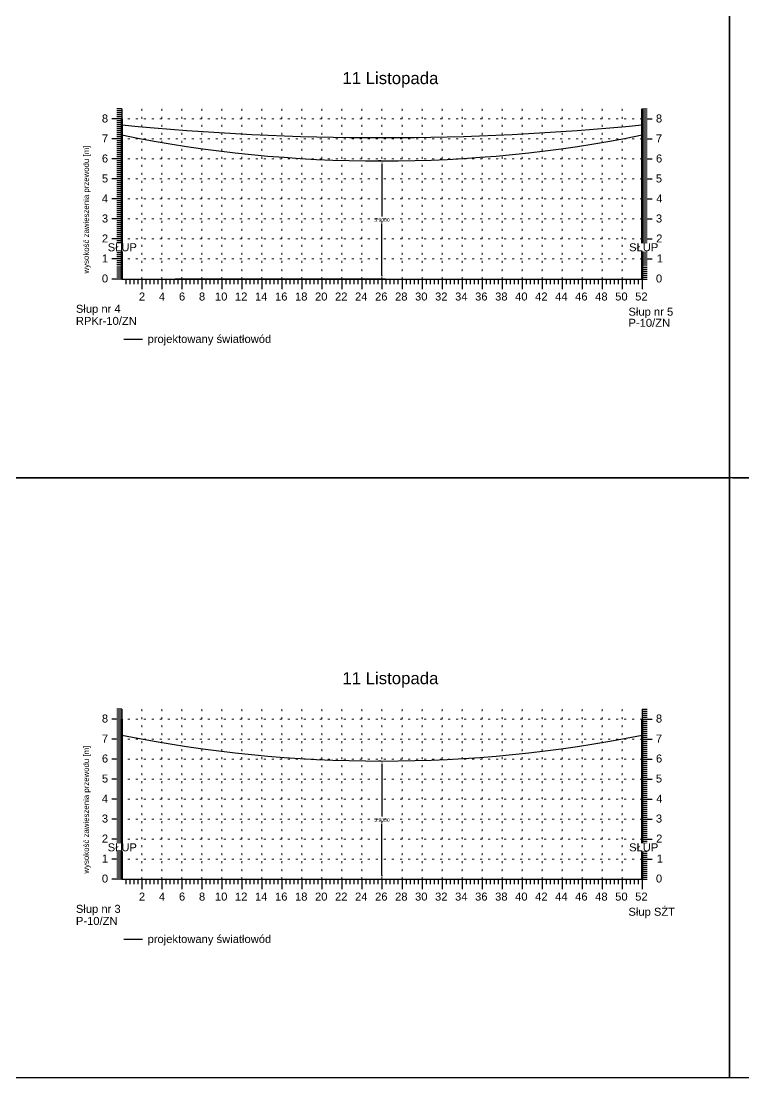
# Model space of a CAD drawing. Header units: metres. Extents: x -155 to 1812, y 681 to 886.
# Drawn here: x 1262.2 to 1298.3, y 770.5 to 823.4 of the extents above; entities that cross this region are included whole.
import ezdxf

# ---------------------------------------------------------------- set-up
doc = ezdxf.new("R2010")
doc.units = ezdxf.units.M
doc.header["$MEASUREMENT"] = 0
doc.linetypes.add('ACAD_ISO07W100', pattern=[3, 0, -3])
doc.layers.add('ramka', color=7, linetype='Continuous', plot=False)
doc.styles.get("Standard").update_dxf_attribs({"font": 'arial.ttf'})
doc.dimstyles.get("Standard").update_dxf_attribs({"dimtxt": 0.18, "dimasz": 0.18, "dimexe": 0.18, "dimexo": 0.0625, "dimgap": 0.09, "dimtad": 0, "dimtih": 1, "dimtoh": 1, "dimdec": 4, "dimzin": 0, "dimdsep": 46, "dimtxsty": 'Standard', "dimcen": 0.09, "dimadec": 0, "dimazin": 0, "dimtfac": 1, "dimtdec": 4, "dimtofl": 0, "dimtmove": 0, "dimatfit": 3, "dimfxl": 1, "dimtolj": 1, "dimtzin": 0, "dimarcsym": 0})

# ---------------------------------------------------------------- blocks, each defined once
blk = doc.blocks.new('*D285')
at = {"color": 0, "lineweight": -2}
for p, q in [((1280.189, 816.361), (1280.072, 816.361)), ((1280.252, 816.181), (1280.252, 813.593)), ((1280.252, 810.641), (1280.252, 813.229)), ((1269.914, 810.461), (1280.432, 810.461))]:
    blk.add_line(p, q, dxfattribs=at)
at = {"color": 0}
for points in [[(1280.282, 816.181), (1280.222, 816.181), (1280.252, 816.361)], [(1280.222, 810.641), (1280.282, 810.641), (1280.252, 810.461)]]:
    blk.add_solid(points, dxfattribs=at)
at = {"layer": 'Defpoints', "color": 0}
for p in [(1280.252, 816.361), (1269.852, 810.461), (1280.252, 810.461)]:
    blk.add_point(p, dxfattribs=at)
at = {"color": 0, "lineweight": 25, "insert": (1280.252, 813.411), "char_height": 0.18, "attachment_point": 5}
blk.add_mtext('\\A1;5.9000', dxfattribs=at)
blk = doc.blocks.new('*D310')
at = {"color": 0, "lineweight": -2}
for p, q in [((1280.189, 786.361), (1280.072, 786.361)), ((1280.252, 786.181), (1280.252, 783.593)), ((1280.252, 780.641), (1280.252, 783.229)), ((1269.914, 780.461), (1280.432, 780.461))]:
    blk.add_line(p, q, dxfattribs=at)
at = {"color": 0}
for points in [[(1280.282, 786.181), (1280.222, 786.181), (1280.252, 786.361)], [(1280.222, 780.641), (1280.282, 780.641), (1280.252, 780.461)]]:
    blk.add_solid(points, dxfattribs=at)
at = {"layer": 'Defpoints', "color": 0}
for p in [(1280.252, 786.361), (1269.852, 780.461), (1280.252, 780.461)]:
    blk.add_point(p, dxfattribs=at)
at = {"color": 0, "lineweight": 25, "insert": (1280.252, 783.411), "char_height": 0.18, "attachment_point": 5}
blk.add_mtext('\\A1;5.9000', dxfattribs=at)

msp = doc.modelspace()

# ---------------------------------------------------------------- linework, layer by layer
for p, q in [((1267.25199, 818.96078), (1267.00199, 818.96078)), ((1267.25199, 818.96078), (1267.25199, 810.46078)), ((1293.25199, 818.96078), (1293.25199, 810.46078)), ((1293.25199, 818.96078), (1293.50199, 818.96078)), ((1267.25199, 818.46078), (1266.75199, 818.46078)), ((1267.25199, 818.46078), (1266.75199, 818.46078)), ((1267.25199, 818.86078), (1267.00199, 818.86078)), ((1267.25199, 818.76078), (1267.00199, 818.76078)), ((1267.25199, 818.66078), (1267.00199, 818.66078)), ((1267.25199, 818.56078), (1267.00199, 818.56078)), ((1267.25199, 818.36078), (1267.00199, 818.36078)), ((1293.25199, 818.86078), (1293.50199, 818.86078)), ((1293.25199, 818.76078), (1293.50199, 818.76078)), ((1293.25199, 818.66078), (1293.50199, 818.66078)), ((1293.25199, 818.56078), (1293.50199, 818.56078)), ((1293.25199, 818.46078), (1293.75199, 818.46078)), ((1293.25199, 818.46078), (1293.75199, 818.46078)), ((1293.25199, 818.36078), (1293.50199, 818.36078)), ((1267.25199, 818.26078), (1267.00199, 818.26078)), ((1267.25199, 818.16078), (1267.00199, 818.16078)), ((1267.25199, 818.06078), (1267.00199, 818.06078)), ((1267.25199, 817.96078), (1267.00199, 817.96078)), ((1267.25199, 817.86078), (1267.00199, 817.86078)), ((1293.25199, 818.26078), (1293.50199, 818.26078)), ((1293.25199, 818.16078), (1293.50199, 818.16078)), ((1293.25199, 818.06078), (1293.50199, 818.06078)), ((1293.25199, 817.96078), (1293.50199, 817.96078)), ((1293.25199, 817.86078), (1293.50199, 817.86078)), ((1267.25199, 817.46078), (1266.75199, 817.46078)), ((1267.25199, 817.46078), (1266.75199, 817.46078)), ((1267.25199, 817.76078), (1267.00199, 817.76078)), ((1267.25199, 817.66078), (1267.00199, 817.66078)), ((1267.25199, 817.56078), (1267.00199, 817.56078)), ((1267.25199, 817.36078), (1267.00199, 817.36078)), ((1293.25199, 817.76078), (1293.50199, 817.76078)), ((1293.25199, 817.66078), (1293.50199, 817.66078)), ((1293.25199, 817.56078), (1293.50199, 817.56078)), ((1293.25199, 817.46078), (1293.75199, 817.46078)), ((1293.25199, 817.46078), (1293.75199, 817.46078)), ((1293.25199, 817.36078), (1293.50199, 817.36078)), ((1267.25199, 817.26078), (1267.00199, 817.26078)), ((1267.25199, 817.16078), (1267.00199, 817.16078)), ((1267.25199, 817.06078), (1267.00199, 817.06078)), ((1267.25199, 816.96078), (1267.00199, 816.96078)), ((1267.25199, 816.86078), (1267.00199, 816.86078)), ((1293.25199, 817.26078), (1293.50199, 817.26078)), ((1293.25199, 817.16078), (1293.50199, 817.16078)), ((1293.25199, 817.06078), (1293.50199, 817.06078)), ((1293.25199, 816.96078), (1293.50199, 816.96078)), ((1293.25199, 816.86078), (1293.50199, 816.86078)), ((1267.25199, 816.46078), (1266.75199, 816.46078)), ((1267.25199, 816.46078), (1266.75199, 816.46078)), ((1267.25199, 816.76078), (1267.00199, 816.76078)), ((1267.25199, 816.66078), (1267.00199, 816.66078)), ((1267.25199, 816.56078), (1267.00199, 816.56078)), ((1267.25199, 816.36078), (1267.00199, 816.36078)), ((1267.25199, 816.26078), (1267.00199, 816.26078)), ((1293.25199, 816.76078), (1293.50199, 816.76078)), ((1293.25199, 816.66078), (1293.50199, 816.66078)), ((1293.25199, 816.56078), (1293.50199, 816.56078)), ((1293.25199, 816.46078), (1293.75199, 816.46078)), ((1293.25199, 816.46078), (1293.75199, 816.46078)), ((1293.25199, 816.36078), (1293.50199, 816.36078)), ((1293.25199, 816.26078), (1293.50199, 816.26078)), ((1267.25199, 816.16078), (1267.00199, 816.16078)), ((1267.25199, 816.06078), (1267.00199, 816.06078)), ((1267.25199, 815.96078), (1267.00199, 815.96078)), ((1267.25199, 815.86078), (1267.00199, 815.86078)), ((1267.25199, 815.76078), (1267.00199, 815.76078)), ((1293.25199, 816.16078), (1293.50199, 816.16078)), ((1293.25199, 816.06078), (1293.50199, 816.06078)), ((1293.25199, 815.96078), (1293.50199, 815.96078)), ((1293.25199, 815.86078), (1293.50199, 815.86078)), ((1293.25199, 815.76078), (1293.50199, 815.76078)), ((1267.25199, 815.46078), (1266.75199, 815.46078)), ((1267.25199, 815.46078), (1266.75199, 815.46078)), ((1267.25199, 815.66078), (1267.00199, 815.66078)), ((1267.25199, 815.56078), (1267.00199, 815.56078)), ((1267.25199, 815.36078), (1267.00199, 815.36078)), ((1267.25199, 815.26078), (1267.00199, 815.26078)), ((1293.25199, 815.66078), (1293.50199, 815.66078)), ((1293.25199, 815.56078), (1293.50199, 815.56078)), ((1293.25199, 815.46078), (1293.75199, 815.46078)), ((1293.25199, 815.46078), (1293.75199, 815.46078)), ((1293.25199, 815.36078), (1293.50199, 815.36078)), ((1293.25199, 815.26078), (1293.50199, 815.26078)), ((1267.25199, 815.16078), (1267.00199, 815.16078)), ((1267.25199, 815.06078), (1267.00199, 815.06078)), ((1267.25199, 814.96078), (1267.00199, 814.96078)), ((1267.25199, 814.86078), (1267.00199, 814.86078)), ((1267.25199, 814.76078), (1267.00199, 814.76078)), ((1267.25199, 814.66078), (1267.00199, 814.66078)), ((1293.25199, 815.16078), (1293.50199, 815.16078)), ((1293.25199, 815.06078), (1293.50199, 815.06078)), ((1293.25199, 814.96078), (1293.50199, 814.96078)), ((1293.25199, 814.86078), (1293.50199, 814.86078)), ((1293.25199, 814.76078), (1293.50199, 814.76078)), ((1293.25199, 814.66078), (1293.50199, 814.66078)), ((1267.25199, 814.46078), (1266.75199, 814.46078)), ((1267.25199, 814.46078), (1266.75199, 814.46078)), ((1267.25199, 814.56078), (1267.00199, 814.56078)), ((1267.25199, 814.36078), (1267.00199, 814.36078)), ((1267.25199, 814.26078), (1267.00199, 814.26078)), ((1267.25199, 814.16078), (1267.00199, 814.16078)), ((1293.25199, 814.56078), (1293.50199, 814.56078)), ((1293.25199, 814.46078), (1293.75199, 814.46078)), ((1293.25199, 814.46078), (1293.75199, 814.46078)), ((1293.25199, 814.36078), (1293.50199, 814.36078)), ((1293.25199, 814.26078), (1293.50199, 814.26078)), ((1293.25199, 814.16078), (1293.50199, 814.16078)), ((1267.25199, 814.06078), (1267.00199, 814.06078)), ((1267.25199, 813.96078), (1267.00199, 813.96078)), ((1267.25199, 813.86078), (1267.00199, 813.86078)), ((1267.25199, 813.76078), (1267.00199, 813.76078)), ((1267.25199, 813.66078), (1267.00199, 813.66078)), ((1293.25199, 814.06078), (1293.50199, 814.06078)), ((1293.25199, 813.96078), (1293.50199, 813.96078)), ((1293.25199, 813.86078), (1293.50199, 813.86078)), ((1293.25199, 813.76078), (1293.50199, 813.76078)), ((1293.25199, 813.66078), (1293.50199, 813.66078)), ((1267.25199, 813.46078), (1266.75199, 813.46078)), ((1267.25199, 813.46078), (1266.75199, 813.46078)), ((1267.25199, 813.56078), (1267.00199, 813.56078)), ((1267.25199, 813.36078), (1267.00199, 813.36078)), ((1267.25199, 813.26078), (1267.00199, 813.26078)), ((1267.25199, 813.16078), (1267.00199, 813.16078)), ((1293.25199, 813.56078), (1293.50199, 813.56078)), ((1293.25199, 813.46078), (1293.75199, 813.46078)), ((1293.25199, 813.46078), (1293.75199, 813.46078)), ((1293.25199, 813.36078), (1293.50199, 813.36078)), ((1293.25199, 813.26078), (1293.50199, 813.26078)), ((1293.25199, 813.16078), (1293.50199, 813.16078)), ((1267.25199, 813.06078), (1267.00199, 813.06078)), ((1267.25199, 812.96078), (1267.00199, 812.96078)), ((1267.25199, 812.86078), (1267.00199, 812.86078)), ((1267.25199, 812.76078), (1267.00199, 812.76078)), ((1267.25199, 812.66078), (1267.00199, 812.66078)), ((1267.25199, 812.56078), (1267.00199, 812.56078)), ((1293.25199, 813.06078), (1293.50199, 813.06078)), ((1293.25199, 812.96078), (1293.50199, 812.96078)), ((1293.25199, 812.86078), (1293.50199, 812.86078)), ((1293.25199, 812.76078), (1293.50199, 812.76078)), ((1293.25199, 812.66078), (1293.50199, 812.66078)), ((1293.25199, 812.56078), (1293.50199, 812.56078)), ((1267.25199, 812.46078), (1266.75199, 812.46078)), ((1267.25199, 812.46078), (1266.75199, 812.46078)), ((1267.25199, 812.36078), (1267.00199, 812.36078)), ((1267.25199, 812.26078), (1267.00199, 812.26078)), ((1267.25199, 812.16078), (1267.00199, 812.16078)), ((1267.25199, 812.06078), (1267.00199, 812.06078)), ((1293.25199, 812.46078), (1293.75199, 812.46078)), ((1293.25199, 812.46078), (1293.75199, 812.46078)), ((1293.25199, 812.36078), (1293.50199, 812.36078)), ((1293.25199, 812.26078), (1293.50199, 812.26078)), ((1293.25199, 812.16078), (1293.50199, 812.16078)), ((1293.25199, 812.06078), (1293.50199, 812.06078)), ((1267.25199, 811.96078), (1267.00199, 811.96078)), ((1267.25199, 811.86078), (1267.00199, 811.86078)), ((1267.25199, 811.76078), (1267.00199, 811.76078)), ((1267.25199, 811.66078), (1267.00199, 811.66078)), ((1267.25199, 811.56078), (1267.00199, 811.56078)), ((1293.25199, 811.96078), (1293.50199, 811.96078)), ((1293.25199, 811.86078), (1293.50199, 811.86078)), ((1293.25199, 811.76078), (1293.50199, 811.76078)), ((1293.25199, 811.66078), (1293.50199, 811.66078)), ((1293.25199, 811.56078), (1293.50199, 811.56078)), ((1267.25199, 811.46078), (1266.75199, 811.46078)), ((1267.25199, 811.46078), (1266.75199, 811.46078)), ((1267.25199, 811.36078), (1267.00199, 811.36078)), ((1267.25199, 811.26078), (1267.00199, 811.26078)), ((1267.25199, 811.16078), (1267.00199, 811.16078)), ((1267.25199, 811.06078), (1267.00199, 811.06078)), ((1267.25199, 810.96078), (1267.00199, 810.96078)), ((1293.25199, 811.46078), (1293.75199, 811.46078)), ((1293.25199, 811.46078), (1293.75199, 811.46078)), ((1293.25199, 811.36078), (1293.50199, 811.36078)), ((1293.25199, 811.26078), (1293.50199, 811.26078)), ((1293.25199, 811.16078), (1293.50199, 811.16078)), ((1293.25199, 811.06078), (1293.50199, 811.06078)), ((1293.25199, 810.96078), (1293.50199, 810.96078)), ((1267.25199, 810.46078), (1266.75199, 810.46078)), ((1267.25199, 810.86078), (1267.00199, 810.86078)), ((1267.25199, 810.76078), (1267.00199, 810.76078)), ((1267.25199, 810.66078), (1267.00199, 810.66078)), ((1267.25199, 810.56078), (1267.00199, 810.56078)), ((1267.25199, 810.46078), (1267.00199, 810.46078)), ((1267.25199, 810.46078), (1293.25199, 810.46078)), ((1267.45199, 810.46078), (1267.45199, 810.21078)), ((1267.65199, 810.46078), (1267.65199, 810.21078)), ((1267.85199, 810.46078), (1267.85199, 810.21078)), ((1268.05199, 810.46078), (1268.05199, 810.21078)), ((1268.25199, 810.46078), (1268.25199, 809.96078)), ((1268.45199, 810.46078), (1268.45199, 810.21078)), ((1268.65199, 810.46078), (1268.65199, 810.21078)), ((1268.85199, 810.46078), (1268.85199, 810.21078)), ((1269.05199, 810.46078), (1269.05199, 810.21078)), ((1269.25199, 810.46078), (1269.25199, 809.96078)), ((1269.45199, 810.46078), (1269.45199, 810.21078)), ((1269.65199, 810.46078), (1269.65199, 810.21078)), ((1269.85199, 810.46078), (1269.85199, 810.21078)), ((1270.05199, 810.46078), (1270.05199, 810.21078)), ((1270.25199, 810.46078), (1270.25199, 809.96078)), ((1270.45199, 810.46078), (1270.45199, 810.21078)), ((1270.65199, 810.46078), (1270.65199, 810.21078)), ((1270.85199, 810.46078), (1270.85199, 810.21078)), ((1271.05199, 810.46078), (1271.05199, 810.21078)), ((1271.25199, 810.46078), (1271.25199, 809.96078)), ((1271.45199, 810.46078), (1271.45199, 810.21078)), ((1271.65199, 810.46078), (1271.65199, 810.21078)), ((1271.85199, 810.46078), (1271.85199, 810.21078)), ((1272.05199, 810.46078), (1272.05199, 810.21078)), ((1272.25199, 810.46078), (1272.25199, 809.96078)), ((1272.45199, 810.46078), (1272.45199, 810.21078)), ((1272.65199, 810.46078), (1272.65199, 810.21078)), ((1272.85199, 810.46078), (1272.85199, 810.21078)), ((1273.05199, 810.46078), (1273.05199, 810.21078)), ((1273.25199, 810.46078), (1273.25199, 809.96078)), ((1273.45199, 810.46078), (1273.45199, 810.21078)), ((1273.65199, 810.46078), (1273.65199, 810.21078)), ((1273.85199, 810.46078), (1273.85199, 810.21078)), ((1274.05199, 810.46078), (1274.05199, 810.21078)), ((1274.25199, 810.46078), (1274.25199, 809.96078)), ((1274.45199, 810.46078), (1274.45199, 810.21078)), ((1274.65199, 810.46078), (1274.65199, 810.21078)), ((1274.85199, 810.46078), (1274.85199, 810.21078)), ((1275.05199, 810.46078), (1275.05199, 810.21078)), ((1275.25199, 810.46078), (1275.25199, 809.96078)), ((1275.45199, 810.46078), (1275.45199, 810.21078)), ((1275.65199, 810.46078), (1275.65199, 810.21078)), ((1275.85199, 810.46078), (1275.85199, 810.21078)), ((1276.05199, 810.46078), (1276.05199, 810.21078)), ((1276.25199, 810.46078), (1276.25199, 809.96078)), ((1276.45199, 810.46078), (1276.45199, 810.21078)), ((1276.65199, 810.46078), (1276.65199, 810.21078)), ((1276.85199, 810.46078), (1276.85199, 810.21078)), ((1277.05199, 810.46078), (1277.05199, 810.21078)), ((1277.25199, 810.46078), (1277.25199, 809.96078)), ((1277.45199, 810.46078), (1277.45199, 810.21078)), ((1277.65199, 810.46078), (1277.65199, 810.21078)), ((1277.85199, 810.46078), (1277.85199, 810.21078)), ((1278.05199, 810.46078), (1278.05199, 810.21078)), ((1278.25199, 810.46078), (1278.25199, 809.96078)), ((1278.45199, 810.46078), (1278.45199, 810.21078)), ((1278.65199, 810.46078), (1278.65199, 810.21078)), ((1278.85199, 810.46078), (1278.85199, 810.21078)), ((1279.05199, 810.46078), (1279.05199, 810.21078)), ((1279.25199, 810.46078), (1279.25199, 809.96078)), ((1279.45199, 810.46078), (1279.45199, 810.21078)), ((1279.65199, 810.46078), (1279.65199, 810.21078)), ((1279.85199, 810.46078), (1279.85199, 810.21078)), ((1280.05199, 810.46078), (1280.05199, 810.21078)), ((1280.25199, 810.46078), (1280.25199, 809.96078)), ((1280.45199, 810.46078), (1280.45199, 810.21078)), ((1280.65199, 810.46078), (1280.65199, 810.21078)), ((1280.85199, 810.46078), (1280.85199, 810.21078)), ((1281.05199, 810.46078), (1281.05199, 810.21078)), ((1281.25199, 810.46078), (1281.25199, 809.96078)), ((1281.45199, 810.46078), (1281.45199, 810.21078)), ((1281.65199, 810.46078), (1281.65199, 810.21078)), ((1281.85199, 810.46078), (1281.85199, 810.21078)), ((1282.05199, 810.46078), (1282.05199, 810.21078)), ((1282.25199, 810.46078), (1282.25199, 809.96078)), ((1282.45199, 810.46078), (1282.45199, 810.21078)), ((1282.65199, 810.46078), (1282.65199, 810.21078)), ((1282.85199, 810.46078), (1282.85199, 810.21078)), ((1283.05199, 810.46078), (1283.05199, 810.21078)), ((1283.25199, 810.46078), (1283.25199, 809.96078)), ((1283.45199, 810.46078), (1283.45199, 810.21078)), ((1283.65199, 810.46078), (1283.65199, 810.21078)), ((1283.85199, 810.46078), (1283.85199, 810.21078)), ((1284.05199, 810.46078), (1284.05199, 810.21078)), ((1284.25199, 810.46078), (1284.25199, 809.96078)), ((1284.45199, 810.46078), (1284.45199, 810.21078)), ((1284.65199, 810.46078), (1284.65199, 810.21078)), ((1284.85199, 810.46078), (1284.85199, 810.21078)), ((1285.05199, 810.46078), (1285.05199, 810.21078)), ((1285.25199, 810.46078), (1285.25199, 809.96078)), ((1285.45199, 810.46078), (1285.45199, 810.21078)), ((1285.65199, 810.46078), (1285.65199, 810.21078)), ((1285.85199, 810.46078), (1285.85199, 810.21078)), ((1286.05199, 810.46078), (1286.05199, 810.21078)), ((1286.25199, 810.46078), (1286.25199, 809.96078)), ((1286.25199, 810.46078), (1286.25199, 809.96078)), ((1286.45199, 810.46078), (1286.45199, 810.21078)), ((1286.65199, 810.46078), (1286.65199, 810.21078)), ((1286.85199, 810.46078), (1286.85199, 810.21078)), ((1287.05199, 810.46078), (1287.05199, 810.21078)), ((1287.25199, 810.46078), (1287.25199, 809.96078)), ((1287.25199, 810.46078), (1287.25199, 809.96078)), ((1287.45199, 810.46078), (1287.45199, 810.21078)), ((1287.65199, 810.46078), (1287.65199, 810.21078)), ((1287.85199, 810.46078), (1287.85199, 810.21078)), ((1288.05199, 810.46078), (1288.05199, 810.21078)), ((1288.25199, 810.46078), (1288.25199, 809.96078)), ((1288.25199, 810.46078), (1288.25199, 809.96078)), ((1288.45199, 810.46078), (1288.45199, 810.21078)), ((1288.65199, 810.46078), (1288.65199, 810.21078)), ((1288.85199, 810.46078), (1288.85199, 810.21078)), ((1289.05199, 810.46078), (1289.05199, 810.21078)), ((1289.25199, 810.46078), (1289.25199, 809.96078)), ((1289.25199, 810.46078), (1289.25199, 809.96078)), ((1289.45199, 810.46078), (1289.45199, 810.21078)), ((1289.65199, 810.46078), (1289.65199, 810.21078)), ((1289.85199, 810.46078), (1289.85199, 810.21078)), ((1290.05199, 810.46078), (1290.05199, 810.21078)), ((1290.25199, 810.46078), (1290.25199, 809.96078)), ((1290.25199, 810.46078), (1290.25199, 809.96078)), ((1290.45199, 810.46078), (1290.45199, 810.21078)), ((1290.65199, 810.46078), (1290.65199, 810.21078)), ((1290.85199, 810.46078), (1290.85199, 810.21078)), ((1291.05199, 810.46078), (1291.05199, 810.21078)), ((1291.25199, 810.46078), (1291.25199, 809.96078)), ((1291.25199, 810.46078), (1291.25199, 809.96078)), ((1291.45199, 810.46078), (1291.45199, 810.21078)), ((1291.65199, 810.46078), (1291.65199, 810.21078)), ((1291.75199, 810.46078), (1292.25199, 810.46078)), ((1291.85199, 810.46078), (1291.85199, 810.21078)), ((1292.05199, 810.46078), (1292.05199, 810.21078)), ((1292.25199, 810.46078), (1292.25199, 809.96078)), ((1292.25199, 810.46078), (1292.25199, 809.96078)), ((1292.45199, 810.46078), (1292.45199, 810.21078)), ((1292.65199, 810.46078), (1292.65199, 810.21078)), ((1292.85199, 810.46078), (1292.85199, 810.21078)), ((1293.05199, 810.46078), (1293.05199, 810.21078)), ((1293.25199, 810.86078), (1293.50199, 810.86078)), ((1293.25199, 810.76078), (1293.50199, 810.76078)), ((1293.25199, 810.66078), (1293.50199, 810.66078)), ((1293.25199, 810.56078), (1293.50199, 810.56078)), ((1293.25199, 810.46078), (1293.50199, 810.46078)), ((1293.25199, 810.46078), (1293.25199, 809.96078)), ((1293.25199, 810.46078), (1293.25199, 809.96078)), ((1267.25199, 788.96078), (1267.00199, 788.96078)), ((1267.25199, 788.86078), (1267.00199, 788.86078)), ((1267.25199, 788.96078), (1267.25199, 780.46078)), ((1293.25199, 788.96078), (1293.25199, 780.46078)), ((1293.25199, 788.96078), (1293.50199, 788.96078)), ((1293.25199, 788.86078), (1293.50199, 788.86078)), ((1267.25199, 788.46078), (1266.75199, 788.46078)), ((1267.25199, 788.46078), (1266.75199, 788.46078)), ((1267.25199, 788.76078), (1267.00199, 788.76078)), ((1267.25199, 788.66078), (1267.00199, 788.66078)), ((1267.25199, 788.56078), (1267.00199, 788.56078)), ((1267.25199, 788.36078), (1267.00199, 788.36078)), ((1267.25199, 788.26078), (1267.00199, 788.26078)), ((1293.25199, 788.76078), (1293.50199, 788.76078)), ((1293.25199, 788.66078), (1293.50199, 788.66078)), ((1293.25199, 788.56078), (1293.50199, 788.56078)), ((1293.25199, 788.46078), (1293.75199, 788.46078)), ((1293.25199, 788.46078), (1293.75199, 788.46078)), ((1293.25199, 788.36078), (1293.50199, 788.36078)), ((1293.25199, 788.26078), (1293.50199, 788.26078)), ((1267.25199, 788.16078), (1267.00199, 788.16078)), ((1267.25199, 788.06078), (1267.00199, 788.06078)), ((1267.25199, 787.96078), (1267.00199, 787.96078)), ((1267.25199, 787.86078), (1267.00199, 787.86078)), ((1267.25199, 787.76078), (1267.00199, 787.76078)), ((1293.25199, 788.16078), (1293.50199, 788.16078)), ((1293.25199, 788.06078), (1293.50199, 788.06078)), ((1293.25199, 787.96078), (1293.50199, 787.96078)), ((1293.25199, 787.86078), (1293.50199, 787.86078)), ((1293.25199, 787.76078), (1293.50199, 787.76078)), ((1267.25199, 787.46078), (1266.75199, 787.46078)), ((1267.25199, 787.46078), (1266.75199, 787.46078)), ((1267.25199, 787.66078), (1267.00199, 787.66078)), ((1267.25199, 787.56078), (1267.00199, 787.56078)), ((1267.25199, 787.36078), (1267.00199, 787.36078)), ((1267.25199, 787.26078), (1267.00199, 787.26078)), ((1293.25199, 787.66078), (1293.50199, 787.66078)), ((1293.25199, 787.56078), (1293.50199, 787.56078)), ((1293.25199, 787.46078), (1293.75199, 787.46078)), ((1293.25199, 787.46078), (1293.75199, 787.46078)), ((1293.25199, 787.36078), (1293.50199, 787.36078)), ((1293.25199, 787.26078), (1293.50199, 787.26078)), ((1267.25199, 787.16078), (1267.00199, 787.16078)), ((1267.25199, 787.06078), (1267.00199, 787.06078)), ((1267.25199, 786.96078), (1267.00199, 786.96078)), ((1267.25199, 786.86078), (1267.00199, 786.86078)), ((1267.25199, 786.76078), (1267.00199, 786.76078)), ((1267.25199, 786.66078), (1267.00199, 786.66078)), ((1293.25199, 787.16078), (1293.50199, 787.16078)), ((1293.25199, 787.06078), (1293.50199, 787.06078)), ((1293.25199, 786.96078), (1293.50199, 786.96078)), ((1293.25199, 786.86078), (1293.50199, 786.86078)), ((1293.25199, 786.76078), (1293.50199, 786.76078)), ((1293.25199, 786.66078), (1293.50199, 786.66078)), ((1267.25199, 786.46078), (1266.75199, 786.46078)), ((1267.25199, 786.46078), (1266.75199, 786.46078)), ((1267.25199, 786.56078), (1267.00199, 786.56078)), ((1267.25199, 786.36078), (1267.00199, 786.36078)), ((1267.25199, 786.26078), (1267.00199, 786.26078)), ((1267.25199, 786.16078), (1267.00199, 786.16078)), ((1293.25199, 786.56078), (1293.50199, 786.56078)), ((1293.25199, 786.46078), (1293.75199, 786.46078)), ((1293.25199, 786.46078), (1293.75199, 786.46078)), ((1293.25199, 786.36078), (1293.50199, 786.36078)), ((1293.25199, 786.26078), (1293.50199, 786.26078)), ((1293.25199, 786.16078), (1293.50199, 786.16078)), ((1267.25199, 786.06078), (1267.00199, 786.06078)), ((1267.25199, 785.96078), (1267.00199, 785.96078)), ((1267.25199, 785.86078), (1267.00199, 785.86078)), ((1267.25199, 785.76078), (1267.00199, 785.76078)), ((1267.25199, 785.66078), (1267.00199, 785.66078)), ((1293.25199, 786.06078), (1293.50199, 786.06078)), ((1293.25199, 785.96078), (1293.50199, 785.96078)), ((1293.25199, 785.86078), (1293.50199, 785.86078)), ((1293.25199, 785.76078), (1293.50199, 785.76078)), ((1293.25199, 785.66078), (1293.50199, 785.66078)), ((1267.25199, 785.46078), (1266.75199, 785.46078)), ((1267.25199, 785.46078), (1266.75199, 785.46078)), ((1267.25199, 785.56078), (1267.00199, 785.56078)), ((1267.25199, 785.36078), (1267.00199, 785.36078)), ((1267.25199, 785.26078), (1267.00199, 785.26078)), ((1267.25199, 785.16078), (1267.00199, 785.16078)), ((1293.25199, 785.56078), (1293.50199, 785.56078)), ((1293.25199, 785.46078), (1293.75199, 785.46078)), ((1293.25199, 785.46078), (1293.75199, 785.46078)), ((1293.25199, 785.36078), (1293.50199, 785.36078)), ((1293.25199, 785.26078), (1293.50199, 785.26078)), ((1293.25199, 785.16078), (1293.50199, 785.16078)), ((1267.25199, 785.06078), (1267.00199, 785.06078)), ((1267.25199, 784.96078), (1267.00199, 784.96078)), ((1267.25199, 784.86078), (1267.00199, 784.86078)), ((1267.25199, 784.76078), (1267.00199, 784.76078)), ((1267.25199, 784.66078), (1267.00199, 784.66078)), ((1267.25199, 784.56078), (1267.00199, 784.56078)), ((1293.25199, 785.06078), (1293.50199, 785.06078)), ((1293.25199, 784.96078), (1293.50199, 784.96078)), ((1293.25199, 784.86078), (1293.50199, 784.86078)), ((1293.25199, 784.76078), (1293.50199, 784.76078)), ((1293.25199, 784.66078), (1293.50199, 784.66078)), ((1293.25199, 784.56078), (1293.50199, 784.56078)), ((1267.25199, 784.46078), (1266.75199, 784.46078)), ((1267.25199, 784.46078), (1266.75199, 784.46078)), ((1267.25199, 784.36078), (1267.00199, 784.36078)), ((1267.25199, 784.26078), (1267.00199, 784.26078)), ((1267.25199, 784.16078), (1267.00199, 784.16078)), ((1267.25199, 784.06078), (1267.00199, 784.06078)), ((1293.25199, 784.46078), (1293.75199, 784.46078)), ((1293.25199, 784.46078), (1293.75199, 784.46078)), ((1293.25199, 784.36078), (1293.50199, 784.36078)), ((1293.25199, 784.26078), (1293.50199, 784.26078)), ((1293.25199, 784.16078), (1293.50199, 784.16078)), ((1293.25199, 784.06078), (1293.50199, 784.06078)), ((1267.25199, 783.96078), (1267.00199, 783.96078)), ((1267.25199, 783.86078), (1267.00199, 783.86078)), ((1267.25199, 783.76078), (1267.00199, 783.76078)), ((1267.25199, 783.66078), (1267.00199, 783.66078)), ((1267.25199, 783.56078), (1267.00199, 783.56078)), ((1293.25199, 783.96078), (1293.50199, 783.96078)), ((1293.25199, 783.86078), (1293.50199, 783.86078)), ((1293.25199, 783.76078), (1293.50199, 783.76078)), ((1293.25199, 783.66078), (1293.50199, 783.66078)), ((1293.25199, 783.56078), (1293.50199, 783.56078)), ((1267.25199, 783.46078), (1266.75199, 783.46078)), ((1267.25199, 783.46078), (1266.75199, 783.46078)), ((1267.25199, 783.36078), (1267.00199, 783.36078)), ((1267.25199, 783.26078), (1267.00199, 783.26078)), ((1267.25199, 783.16078), (1267.00199, 783.16078)), ((1267.25199, 783.06078), (1267.00199, 783.06078)), ((1267.25199, 782.96078), (1267.00199, 782.96078)), ((1293.25199, 783.46078), (1293.75199, 783.46078)), ((1293.25199, 783.46078), (1293.75199, 783.46078)), ((1293.25199, 783.36078), (1293.50199, 783.36078)), ((1293.25199, 783.26078), (1293.50199, 783.26078)), ((1293.25199, 783.16078), (1293.50199, 783.16078)), ((1293.25199, 783.06078), (1293.50199, 783.06078)), ((1293.25199, 782.96078), (1293.50199, 782.96078)), ((1267.25199, 782.46078), (1266.75199, 782.46078)), ((1267.25199, 782.46078), (1266.75199, 782.46078)), ((1267.25199, 782.86078), (1267.00199, 782.86078)), ((1267.25199, 782.76078), (1267.00199, 782.76078)), ((1267.25199, 782.66078), (1267.00199, 782.66078)), ((1267.25199, 782.56078), (1267.00199, 782.56078)), ((1293.25199, 782.86078), (1293.50199, 782.86078)), ((1293.25199, 782.76078), (1293.50199, 782.76078)), ((1293.25199, 782.66078), (1293.50199, 782.66078)), ((1293.25199, 782.56078), (1293.50199, 782.56078)), ((1293.25199, 782.46078), (1293.75199, 782.46078)), ((1293.25199, 782.46078), (1293.75199, 782.46078)), ((1267.25199, 782.36078), (1267.00199, 782.36078)), ((1267.25199, 782.26078), (1267.00199, 782.26078)), ((1267.25199, 782.16078), (1267.00199, 782.16078)), ((1267.25199, 782.06078), (1267.00199, 782.06078)), ((1267.25199, 781.96078), (1267.00199, 781.96078)), ((1293.25199, 782.36078), (1293.50199, 782.36078)), ((1293.25199, 782.26078), (1293.50199, 782.26078)), ((1293.25199, 782.16078), (1293.50199, 782.16078)), ((1293.25199, 782.06078), (1293.50199, 782.06078)), ((1293.25199, 781.96078), (1293.50199, 781.96078)), ((1267.25199, 781.46078), (1266.75199, 781.46078)), ((1267.25199, 781.46078), (1266.75199, 781.46078)), ((1267.25199, 781.86078), (1267.00199, 781.86078)), ((1267.25199, 781.76078), (1267.00199, 781.76078)), ((1267.25199, 781.66078), (1267.00199, 781.66078)), ((1267.25199, 781.56078), (1267.00199, 781.56078)), ((1293.25199, 781.86078), (1293.50199, 781.86078)), ((1293.25199, 781.76078), (1293.50199, 781.76078)), ((1293.25199, 781.66078), (1293.50199, 781.66078)), ((1293.25199, 781.56078), (1293.50199, 781.56078)), ((1293.25199, 781.46078), (1293.75199, 781.46078)), ((1293.25199, 781.46078), (1293.75199, 781.46078)), ((1267.25199, 781.36078), (1267.00199, 781.36078)), ((1267.25199, 781.26078), (1267.00199, 781.26078)), ((1267.25199, 781.16078), (1267.00199, 781.16078)), ((1267.25199, 781.06078), (1267.00199, 781.06078)), ((1267.25199, 780.96078), (1267.00199, 780.96078)), ((1267.25199, 780.86078), (1267.00199, 780.86078)), ((1293.25199, 781.36078), (1293.50199, 781.36078)), ((1293.25199, 781.26078), (1293.50199, 781.26078)), ((1293.25199, 781.16078), (1293.50199, 781.16078)), ((1293.25199, 781.06078), (1293.50199, 781.06078)), ((1293.25199, 780.96078), (1293.50199, 780.96078)), ((1293.25199, 780.86078), (1293.50199, 780.86078)), ((1267.25199, 780.46078), (1266.75199, 780.46078)), ((1267.25199, 780.76078), (1267.00199, 780.76078)), ((1267.25199, 780.66078), (1267.00199, 780.66078)), ((1267.25199, 780.56078), (1267.00199, 780.56078)), ((1267.25199, 780.46078), (1267.00199, 780.46078)), ((1267.25199, 780.46078), (1293.25199, 780.46078)), ((1267.45199, 780.46078), (1267.45199, 780.21078)), ((1267.65199, 780.46078), (1267.65199, 780.21078)), ((1267.85199, 780.46078), (1267.85199, 780.21078)), ((1268.05199, 780.46078), (1268.05199, 780.21078)), ((1268.25199, 780.46078), (1268.25199, 779.96078)), ((1268.45199, 780.46078), (1268.45199, 780.21078)), ((1268.65199, 780.46078), (1268.65199, 780.21078)), ((1268.85199, 780.46078), (1268.85199, 780.21078)), ((1269.05199, 780.46078), (1269.05199, 780.21078)), ((1269.25199, 780.46078), (1269.25199, 779.96078)), ((1269.45199, 780.46078), (1269.45199, 780.21078)), ((1269.65199, 780.46078), (1269.65199, 780.21078)), ((1269.85199, 780.46078), (1269.85199, 780.21078)), ((1270.05199, 780.46078), (1270.05199, 780.21078)), ((1270.25199, 780.46078), (1270.25199, 779.96078)), ((1270.45199, 780.46078), (1270.45199, 780.21078)), ((1270.65199, 780.46078), (1270.65199, 780.21078)), ((1270.85199, 780.46078), (1270.85199, 780.21078)), ((1271.05199, 780.46078), (1271.05199, 780.21078)), ((1271.25199, 780.46078), (1271.25199, 779.96078)), ((1271.45199, 780.46078), (1271.45199, 780.21078)), ((1271.65199, 780.46078), (1271.65199, 780.21078)), ((1271.85199, 780.46078), (1271.85199, 780.21078)), ((1272.05199, 780.46078), (1272.05199, 780.21078)), ((1272.25199, 780.46078), (1272.25199, 779.96078)), ((1272.45199, 780.46078), (1272.45199, 780.21078)), ((1272.65199, 780.46078), (1272.65199, 780.21078)), ((1272.85199, 780.46078), (1272.85199, 780.21078)), ((1273.05199, 780.46078), (1273.05199, 780.21078)), ((1273.25199, 780.46078), (1273.25199, 779.96078)), ((1273.45199, 780.46078), (1273.45199, 780.21078)), ((1273.65199, 780.46078), (1273.65199, 780.21078)), ((1273.85199, 780.46078), (1273.85199, 780.21078)), ((1274.05199, 780.46078), (1274.05199, 780.21078)), ((1274.25199, 780.46078), (1274.25199, 779.96078)), ((1274.45199, 780.46078), (1274.45199, 780.21078)), ((1274.65199, 780.46078), (1274.65199, 780.21078)), ((1274.85199, 780.46078), (1274.85199, 780.21078)), ((1275.05199, 780.46078), (1275.05199, 780.21078)), ((1275.25199, 780.46078), (1275.25199, 779.96078)), ((1275.45199, 780.46078), (1275.45199, 780.21078)), ((1275.65199, 780.46078), (1275.65199, 780.21078)), ((1275.85199, 780.46078), (1275.85199, 780.21078)), ((1276.05199, 780.46078), (1276.05199, 780.21078)), ((1276.25199, 780.46078), (1276.25199, 779.96078)), ((1276.45199, 780.46078), (1276.45199, 780.21078)), ((1276.65199, 780.46078), (1276.65199, 780.21078)), ((1276.85199, 780.46078), (1276.85199, 780.21078)), ((1277.05199, 780.46078), (1277.05199, 780.21078)), ((1277.25199, 780.46078), (1277.25199, 779.96078)), ((1277.45199, 780.46078), (1277.45199, 780.21078)), ((1277.65199, 780.46078), (1277.65199, 780.21078)), ((1277.85199, 780.46078), (1277.85199, 780.21078)), ((1278.05199, 780.46078), (1278.05199, 780.21078)), ((1278.25199, 780.46078), (1278.25199, 779.96078)), ((1278.45199, 780.46078), (1278.45199, 780.21078)), ((1278.65199, 780.46078), (1278.65199, 780.21078)), ((1278.85199, 780.46078), (1278.85199, 780.21078)), ((1279.05199, 780.46078), (1279.05199, 780.21078)), ((1279.25199, 780.46078), (1279.25199, 779.96078)), ((1279.45199, 780.46078), (1279.45199, 780.21078)), ((1279.65199, 780.46078), (1279.65199, 780.21078)), ((1279.85199, 780.46078), (1279.85199, 780.21078)), ((1280.05199, 780.46078), (1280.05199, 780.21078)), ((1280.25199, 780.46078), (1280.25199, 779.96078)), ((1280.45199, 780.46078), (1280.45199, 780.21078)), ((1280.65199, 780.46078), (1280.65199, 780.21078)), ((1280.85199, 780.46078), (1280.85199, 780.21078)), ((1281.05199, 780.46078), (1281.05199, 780.21078)), ((1281.25199, 780.46078), (1281.25199, 779.96078)), ((1281.45199, 780.46078), (1281.45199, 780.21078)), ((1281.65199, 780.46078), (1281.65199, 780.21078)), ((1281.85199, 780.46078), (1281.85199, 780.21078)), ((1282.05199, 780.46078), (1282.05199, 780.21078)), ((1282.25199, 780.46078), (1282.25199, 779.96078)), ((1282.45199, 780.46078), (1282.45199, 780.21078)), ((1282.65199, 780.46078), (1282.65199, 780.21078)), ((1282.85199, 780.46078), (1282.85199, 780.21078)), ((1283.05199, 780.46078), (1283.05199, 780.21078)), ((1283.25199, 780.46078), (1283.25199, 779.96078)), ((1283.45199, 780.46078), (1283.45199, 780.21078)), ((1283.65199, 780.46078), (1283.65199, 780.21078)), ((1283.85199, 780.46078), (1283.85199, 780.21078)), ((1284.05199, 780.46078), (1284.05199, 780.21078)), ((1284.25199, 780.46078), (1284.25199, 779.96078)), ((1284.45199, 780.46078), (1284.45199, 780.21078)), ((1284.65199, 780.46078), (1284.65199, 780.21078)), ((1284.85199, 780.46078), (1284.85199, 780.21078)), ((1285.05199, 780.46078), (1285.05199, 780.21078)), ((1285.25199, 780.46078), (1285.25199, 779.96078)), ((1285.45199, 780.46078), (1285.45199, 780.21078)), ((1285.65199, 780.46078), (1285.65199, 780.21078)), ((1285.85199, 780.46078), (1285.85199, 780.21078)), ((1286.05199, 780.46078), (1286.05199, 780.21078)), ((1286.25199, 780.46078), (1286.25199, 779.96078)), ((1286.25199, 780.46078), (1286.25199, 779.96078)), ((1286.45199, 780.46078), (1286.45199, 780.21078)), ((1286.65199, 780.46078), (1286.65199, 780.21078)), ((1286.85199, 780.46078), (1286.85199, 780.21078)), ((1287.05199, 780.46078), (1287.05199, 780.21078)), ((1287.25199, 780.46078), (1287.25199, 779.96078)), ((1287.25199, 780.46078), (1287.25199, 779.96078)), ((1287.45199, 780.46078), (1287.45199, 780.21078)), ((1287.65199, 780.46078), (1287.65199, 780.21078)), ((1287.85199, 780.46078), (1287.85199, 780.21078)), ((1288.05199, 780.46078), (1288.05199, 780.21078)), ((1288.25199, 780.46078), (1288.25199, 779.96078)), ((1288.25199, 780.46078), (1288.25199, 779.96078)), ((1288.45199, 780.46078), (1288.45199, 780.21078)), ((1288.65199, 780.46078), (1288.65199, 780.21078)), ((1288.85199, 780.46078), (1288.85199, 780.21078)), ((1289.05199, 780.46078), (1289.05199, 780.21078)), ((1289.25199, 780.46078), (1289.25199, 779.96078)), ((1289.25199, 780.46078), (1289.25199, 779.96078)), ((1289.45199, 780.46078), (1289.45199, 780.21078)), ((1289.65199, 780.46078), (1289.65199, 780.21078)), ((1289.85199, 780.46078), (1289.85199, 780.21078)), ((1290.05199, 780.46078), (1290.05199, 780.21078)), ((1290.25199, 780.46078), (1290.25199, 779.96078)), ((1290.25199, 780.46078), (1290.25199, 779.96078)), ((1290.45199, 780.46078), (1290.45199, 780.21078)), ((1290.65199, 780.46078), (1290.65199, 780.21078)), ((1290.85199, 780.46078), (1290.85199, 780.21078)), ((1291.05199, 780.46078), (1291.05199, 780.21078)), ((1291.25199, 780.46078), (1291.25199, 779.96078)), ((1291.25199, 780.46078), (1291.25199, 779.96078)), ((1291.45199, 780.46078), (1291.45199, 780.21078)), ((1291.65199, 780.46078), (1291.65199, 780.21078)), ((1291.75199, 780.46078), (1292.25199, 780.46078)), ((1291.85199, 780.46078), (1291.85199, 780.21078)), ((1292.05199, 780.46078), (1292.05199, 780.21078)), ((1292.25199, 780.46078), (1292.25199, 779.96078)), ((1292.25199, 780.46078), (1292.25199, 779.96078)), ((1292.45199, 780.46078), (1292.45199, 780.21078)), ((1292.65199, 780.46078), (1292.65199, 780.21078)), ((1292.85199, 780.46078), (1292.85199, 780.21078)), ((1293.05199, 780.46078), (1293.05199, 780.21078)), ((1293.25199, 780.76078), (1293.50199, 780.76078)), ((1293.25199, 780.66078), (1293.50199, 780.66078)), ((1293.25199, 780.56078), (1293.50199, 780.56078)), ((1293.25199, 780.46078), (1293.50199, 780.46078)), ((1293.25199, 780.46078), (1293.25199, 779.96078)), ((1293.25199, 780.46078), (1293.25199, 779.96078))]:
    msp.add_line(p, q)
at = {"linetype": 'ACAD_ISO07W100', "lineweight": 15, "ltscale": 0.1}
for p, q in [((1268.25199, 810.46078), (1268.25199, 818.96078)), ((1269.25199, 810.46078), (1269.25199, 818.96078)), ((1270.25199, 810.46078), (1270.25199, 818.96078)), ((1271.25199, 810.46078), (1271.25199, 818.96078)), ((1272.25199, 810.46078), (1272.25199, 818.96078)), ((1273.25199, 810.46078), (1273.25199, 818.96078)), ((1274.25199, 810.46078), (1274.25199, 818.96078)), ((1275.25199, 810.46078), (1275.25199, 818.96078)), ((1276.25199, 810.46078), (1276.25199, 818.96078)), ((1277.25199, 810.46078), (1277.25199, 818.96078)), ((1278.25199, 810.46078), (1278.25199, 818.96078)), ((1279.25199, 810.46078), (1279.25199, 818.96078)), ((1280.25199, 810.46078), (1280.25199, 818.96078)), ((1281.25199, 810.46078), (1281.25199, 818.96078)), ((1282.25199, 810.46078), (1282.25199, 818.96078)), ((1283.25199, 810.46078), (1283.25199, 818.96078)), ((1284.25199, 810.46078), (1284.25199, 818.96078)), ((1285.25199, 810.46078), (1285.25199, 818.96078)), ((1286.25199, 810.46078), (1286.25199, 818.96078)), ((1287.25199, 810.46078), (1287.25199, 818.96078)), ((1288.25199, 810.46078), (1288.25199, 818.96078)), ((1289.25199, 810.46078), (1289.25199, 818.96078)), ((1290.25199, 810.46078), (1290.25199, 818.96078)), ((1291.25199, 810.46078), (1291.25199, 818.96078)), ((1292.25199, 810.46078), (1292.25199, 818.96078)), ((1293.25199, 810.46078), (1293.25199, 818.96078)), ((1266.75199, 818.46078), (1293.25199, 818.46078)), ((1266.75199, 817.46078), (1293.25199, 817.46078)), ((1266.75199, 816.46078), (1293.25199, 816.46078)), ((1266.75199, 815.46078), (1293.25199, 815.46078)), ((1266.75199, 814.46078), (1293.25199, 814.46078)), ((1266.75199, 813.46078), (1293.25199, 813.46078)), ((1266.75199, 812.46078), (1293.25199, 812.46078)), ((1266.75199, 811.46078), (1293.25199, 811.46078)), ((1268.25199, 780.46078), (1268.25199, 788.96078)), ((1269.25199, 780.46078), (1269.25199, 788.96078)), ((1270.25199, 780.46078), (1270.25199, 788.96078)), ((1271.25199, 780.46078), (1271.25199, 788.96078)), ((1272.25199, 780.46078), (1272.25199, 788.96078)), ((1273.25199, 780.46078), (1273.25199, 788.96078)), ((1274.25199, 780.46078), (1274.25199, 788.96078)), ((1275.25199, 780.46078), (1275.25199, 788.96078)), ((1276.25199, 780.46078), (1276.25199, 788.96078)), ((1277.25199, 780.46078), (1277.25199, 788.96078)), ((1278.25199, 780.46078), (1278.25199, 788.96078)), ((1279.25199, 780.46078), (1279.25199, 788.96078)), ((1280.25199, 780.46078), (1280.25199, 788.96078)), ((1281.25199, 780.46078), (1281.25199, 788.96078)), ((1282.25199, 780.46078), (1282.25199, 788.96078)), ((1283.25199, 780.46078), (1283.25199, 788.96078)), ((1284.25199, 780.46078), (1284.25199, 788.96078)), ((1285.25199, 780.46078), (1285.25199, 788.96078)), ((1286.25199, 780.46078), (1286.25199, 788.96078)), ((1287.25199, 780.46078), (1287.25199, 788.96078)), ((1288.25199, 780.46078), (1288.25199, 788.96078)), ((1289.25199, 780.46078), (1289.25199, 788.96078)), ((1290.25199, 780.46078), (1290.25199, 788.96078)), ((1291.25199, 780.46078), (1291.25199, 788.96078)), ((1292.25199, 780.46078), (1292.25199, 788.96078)), ((1293.25199, 780.46078), (1293.25199, 788.96078)), ((1266.75199, 788.46078), (1293.25199, 788.46078)), ((1266.75199, 787.46078), (1293.25199, 787.46078)), ((1266.75199, 786.46078), (1293.25199, 786.46078)), ((1266.75199, 785.46078), (1293.25199, 785.46078)), ((1266.75199, 784.46078), (1293.25199, 784.46078)), ((1266.75199, 783.46078), (1293.25199, 783.46078)), ((1266.75199, 782.46078), (1293.25199, 782.46078)), ((1266.75199, 781.46078), (1293.25199, 781.46078))]:
    msp.add_line(p, q, dxfattribs=at)
at = {"lineweight": 100}
for p, q in [((1293.25199, 818.96078), (1293.25199, 810.46078)), ((1267.25199, 818.46078), (1267.25199, 810.46078)), ((1267.25199, 788.46078), (1267.25199, 780.46078)), ((1293.25199, 788.46078), (1293.25199, 780.46078))]:
    msp.add_line(p, q, dxfattribs=at)
at = {"color": 3, "lineweight": 25}
for p, q in [((1267.35754, 807.45345), (1268.28813, 807.45345)), ((1267.35754, 777.45345), (1268.28813, 777.45345))]:
    msp.add_line(p, q, dxfattribs=at)
at = {"lineweight": 25}
for points in [[(1261.15677, 830.52182), (1297.62027, 830.52182), (1297.62027, 800.52182), (1261.00621, 800.52182), (1261.00621, 830.52182)], [(1297.77083, 830.52182), (1334.23433, 830.52182), (1334.23433, 800.52182), (1297.62027, 800.52182), (1297.62027, 830.52182)], [(1291.25199, 810.46078), (1291.75199, 810.46078)], [(1261.15677, 800.52182), (1297.62027, 800.52182), (1297.62027, 770.52182), (1261.00621, 770.52182), (1261.00621, 800.52182)], [(1297.77083, 800.52182), (1334.23433, 800.52182), (1334.23433, 770.52182), (1297.62027, 770.52182), (1297.62027, 800.52182)], [(1291.25199, 780.46078), (1291.75199, 780.46078)]]:
    msp.add_lwpolyline(points, dxfattribs=at)
at = {"lineweight": 30}
msp.add_arc((1280.25199, 952.04168), 134.51058, 264.4538965, 275.5461035, dxfattribs=at)
at = {"color": 3, "lineweight": 30}
for centre in [(1280.25199, 882.01222), (1280.25199, 852.01222)]:
    msp.add_arc(centre, 65.6514, 258.5790612, 281.4209388, dxfattribs=at)
at = {"layer": 'ramka'}
for p, q in [((1267.25199, 810.46078), (1280.25199, 810.46078)), ((1267.25199, 780.46078), (1280.25199, 780.46078))]:
    msp.add_line(p, q, dxfattribs=at)

# ---------------------------------------------------------------- texts
for s, p in [('8', (1266.25473, 818.28669)), ('8', (1293.94038, 818.28669)), ('7', (1266.25473, 817.28669)), ('7', (1293.93738, 817.28669)), ('6', (1266.25473, 816.28669)), ('6', (1293.94311, 816.28669)), ('5', (1266.25473, 815.28669)), ('5', (1293.93765, 815.28669)), ('4', (1266.25473, 814.28669)), ('4', (1293.95839, 814.28669)), ('3', (1266.25473, 813.28669)), ('3', (1293.94038, 813.28669)), ('2', (1266.25473, 812.28669)), ('2', (1293.95156, 812.28669)), ('1', (1266.25473, 811.28669)), ('1', (1293.98021, 811.28669)), ('0', (1266.25473, 810.28669)), ('0', (1293.94201, 810.28669)), ('2', (1268.10517, 809.38511)), ('4', (1269.10517, 809.38511)), ('6', (1270.10517, 809.38511)), ('8', (1271.10517, 809.38511)), ('10', (1271.90517, 809.38511)), ('12', (1272.90517, 809.38511)), ('14', (1273.90517, 809.38511)), ('16', (1274.90517, 809.38511)), ('18', (1275.90517, 809.38511)), ('20', (1276.90517, 809.38511)), ('22', (1277.90517, 809.38511)), ('24', (1278.90517, 809.38511)), ('26', (1279.90517, 809.38511)), ('28', (1280.90517, 809.38511)), ('30', (1281.90517, 809.38511)), ('32', (1282.90517, 809.38511)), ('34', (1283.90517, 809.38511)), ('36', (1284.90517, 809.38511)), ('38', (1285.90517, 809.38511)), ('40', (1286.90517, 809.38511)), ('42', (1287.90517, 809.38511)), ('44', (1288.90517, 809.38511)), ('46', (1289.90517, 809.38511)), ('48', (1290.90517, 809.38511)), ('50', (1291.90517, 809.38511)), ('52', (1292.90517, 809.38511)), ('Słup nr 4', (1264.95674, 808.77224)), ('Słup nr 5', (1292.56839, 808.62613)), ('RPKr-10/ZN', (1264.95674, 808.16735)), ('P-10/ZN', (1292.57001, 808.07118)), ('projektowany światłowód', (1268.53688, 807.26369)), ('8', (1266.25473, 788.28669)), ('8', (1293.94038, 788.28669)), ('7', (1266.25473, 787.28669)), ('7', (1293.93738, 787.28669)), ('6', (1266.25473, 786.28669)), ('6', (1293.94311, 786.28669)), ('5', (1266.25473, 785.28669)), ('5', (1293.93765, 785.28669)), ('4', (1266.25473, 784.28669)), ('4', (1293.95839, 784.28669)), ('3', (1266.25473, 783.28669)), ('3', (1293.94038, 783.28669)), ('2', (1266.25473, 782.28669)), ('2', (1293.95156, 782.28669)), ('1', (1266.25473, 781.28669)), ('1', (1293.98021, 781.28669)), ('0', (1266.25473, 780.28669)), ('0', (1293.94201, 780.28669)), ('2', (1268.10517, 779.38511)), ('4', (1269.10517, 779.38511)), ('6', (1270.10517, 779.38511)), ('8', (1271.10517, 779.38511)), ('10', (1271.90517, 779.38511)), ('12', (1272.90517, 779.38511)), ('14', (1273.90517, 779.38511)), ('16', (1274.90517, 779.38511)), ('18', (1275.90517, 779.38511)), ('20', (1276.90517, 779.38511)), ('22', (1277.90517, 779.38511)), ('24', (1278.90517, 779.38511)), ('26', (1279.90517, 779.38511)), ('28', (1280.90517, 779.38511)), ('30', (1281.90517, 779.38511)), ('32', (1282.90517, 779.38511)), ('34', (1283.90517, 779.38511)), ('36', (1284.90517, 779.38511)), ('38', (1285.90517, 779.38511)), ('40', (1286.90517, 779.38511)), ('42', (1287.90517, 779.38511)), ('44', (1288.90517, 779.38511)), ('46', (1289.90517, 779.38511)), ('48', (1290.90517, 779.38511)), ('50', (1291.90517, 779.38511)), ('52', (1292.90517, 779.38511)), ('Słup nr 3', (1264.95674, 778.77224)), ('Słup SŻT', (1292.56839, 778.62613)), ('P-10/ZN', (1264.95674, 778.16735)), ('projektowany światłowód', (1268.53688, 777.26369))]:
    msp.add_text(s, height=0.4).set_placement(p)
at = {"lineweight": 25, "char_height": 0.6, "width": 9.5967258, "attachment_point": 5}
for insert in [(1280.67154, 820.41285), (1280.67154, 790.41285)]:
    msp.add_mtext('11 Listopada', dxfattribs=dict(at, insert=insert))

# ---------------------------------------------------------------- dimensions: what is measured, and where the dimension line sits
at = {"lineweight": 25}
for base, p1, p2, picture, middle in [((1280.25199, 810.46078), (1280.25199, 816.36078), (1269.85199, 810.46078), '*D285', (1280.25199, 813.41078)), ((1280.25199, 780.46078), (1280.25199, 786.36078), (1269.85199, 780.46078), '*D310', (1280.25199, 783.41078))]:
    dim = msp.add_linear_dim(base=base, p1=p1, p2=p2, angle=90, dimstyle='Standard', dxfattribs=at)
    dim.commit()
    dim.dimension.update_dxf_attribs({"geometry": picture, "text_midpoint": middle})

# ---------------------------------------------------------------- next in the draw order: texts
at = {"lineweight": 18, "char_height": 0.28, "attachment_point": 1, "rotation": 90, "bg_fill": 3, "box_fill_scale": 1, "bg_fill_color": 256, "bg_fill_transparency": 0}
for insert in [(1265.32603, 810.73573), (1265.32603, 780.73573)]:
    msp.add_mtext_dynamic_manual_height_columns('wysokość zawieszenia przewodu [m]', width=9.2804774, gutter_width=2, heights=[-0.36385], dxfattribs=dict(at, insert=insert))
at = {"lineweight": 18, "char_height": 0.4, "attachment_point": 1, "bg_fill": 3, "box_fill_scale": 1, "bg_fill_color": 256, "bg_fill_transparency": 0}
for insert in [(1266.54388, 812.24699), (1292.60106, 812.24699), (1266.54388, 782.24699), (1292.60106, 782.24699)]:
    msp.add_mtext_dynamic_manual_height_columns('SŁUP', width=1.5368437, gutter_width=2, heights=[-0.41364], dxfattribs=dict(at, insert=insert))

# ---------------------------------------------------------------- next in the draw order: linework, layer by layer
at = {"layer": 'ramka'}
for p, q in [((1267.25199, 810.46078), (1267.25199, 817.78078)), ((1267.25199, 780.46078), (1267.25199, 787.78078))]:
    msp.add_line(p, q, dxfattribs=at)

doc.saveas('drawing.dxf')
